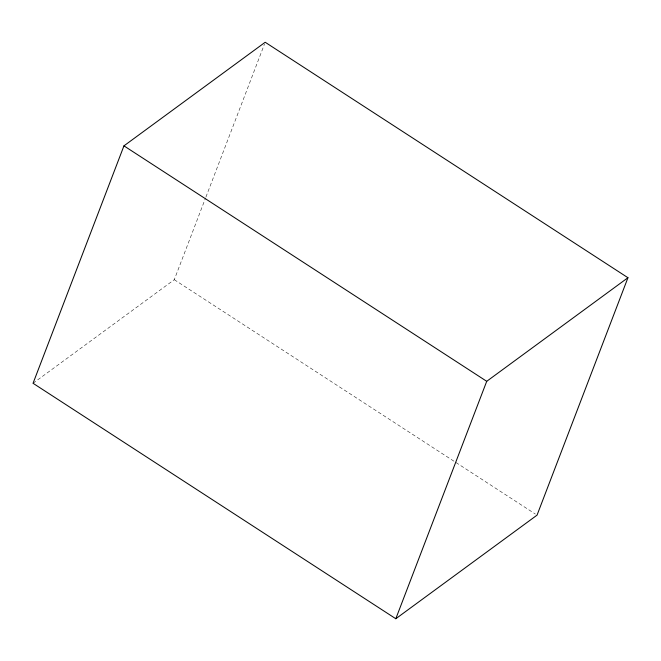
<?xml version="1.0" encoding="UTF-8"?>
<svg xmlns="http://www.w3.org/2000/svg" width="661" height="661" viewBox="0 0 661 661"><rect width="100%" height="100%" fill="white"/><g stroke="black" fill="none" stroke-linecap="round" stroke-linejoin="round"><path stroke-width="0.5" stroke-dasharray="3.31 2.48" d="M33.05 383.281L174.281 279.686L205.563 197.986M205.935 197.028L264.458 44.188M174.281 279.686L535.311 514.018"/><path stroke-width="0.99" d="M123.954 145.858L33.05 383.281L395.807 618.737L537.046 515.142L627.95 277.719L265.193 42.263L123.954 145.858L486.719 381.314L627.95 277.719M395.807 618.737L486.719 381.314"/></g></svg>
